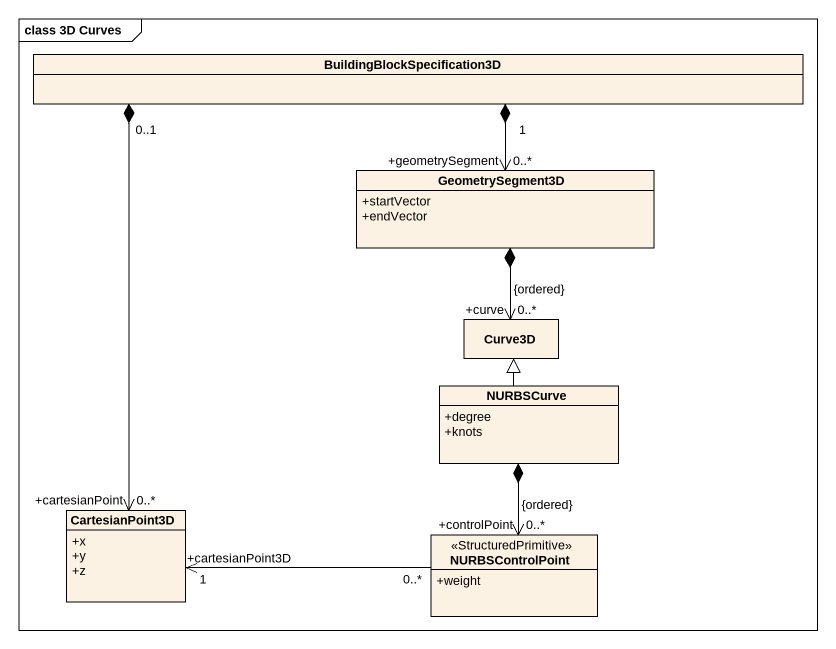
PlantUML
@startuml
mainframe class 3D Curves
hide circle
hide empty members
skinparam classAttributeIconSize 0
class BuildingBlockSpecification3D
class GeometrySegment3D {
  +startVector
  +endVector
}
class Curve3D
class NURBSCurve {
  +degree
  +knots
}
class CartesianPoint3D {
  +x
  +y
  +z
}
class NURBSControlPoint <<StructuredPrimitive>> {
  +weight
}
BuildingBlockSpecification3D "1" *--> "+geometrySegment\n0..*" GeometrySegment3D
BuildingBlockSpecification3D "0..1" *--> "+cartesianPoint\n0..*" CartesianPoint3D
GeometrySegment3D *--> "+curve\n0..*\n{ordered}" Curve3D
NURBSCurve -up-|> Curve3D
NURBSCurve *--> "+controlPoint\n0..*\n{ordered}" NURBSControlPoint
NURBSControlPoint "0..*" -left-> "1\n+cartesianPoint3D" CartesianPoint3D
@enduml
